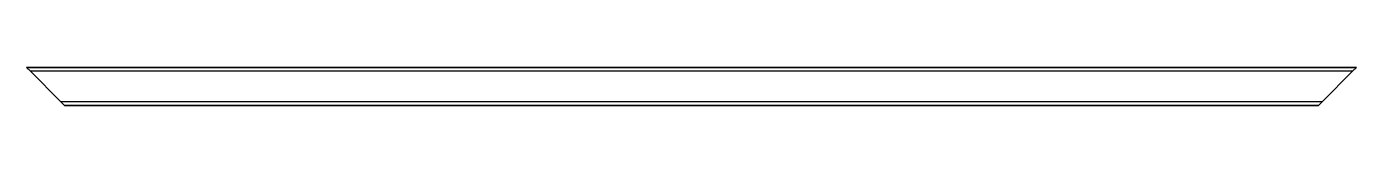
# Model space of a CAD drawing. Header units: inches. Extents: x 0 to 1050, y 0 to 30.
import ezdxf

# ---------------------------------------------------------------- set-up
doc = ezdxf.new("R2010")
doc.units = ezdxf.units.IN
doc.header["$MEASUREMENT"] = 0
doc.layers.add('SIMUMAK Visible (ISO)', color=7, linetype='Continuous', lineweight=35)
doc.layers.add('SIMUMAK Visible Narrow (ISO)', color=7, linetype='Continuous', lineweight=25)

# ---------------------------------------------------------------- blocks, each defined once
blk = doc.blocks.new('DIN 30 x 30 x 2 00000008_Sheet_4_2751A 30x30x2mm')
at = {"layer": 'SIMUMAK Visible (ISO)'}
for p, q in [((525, 15), (-525, 15)), ((-522, 12), (-525, 15)), ((-522, 12), (-498, -12)), ((498, -12), (522, 12)), ((525, 15), (522, 12)), ((-495, -15), (-498, -12)), ((495, -15), (-495, -15)), ((498, -12), (495, -15))]:
    blk.add_line(p, q, dxfattribs=at)
at = {"layer": 'SIMUMAK Visible Narrow (ISO)'}
for p, q in [((522, 12), (-522, 12)), ((498, -12), (-498, -12))]:
    blk.add_line(p, q, dxfattribs=at)

msp = doc.modelspace()

# ---------------------------------------------------------------- block references
msp.add_blockref('DIN 30 x 30 x 2 00000008_Sheet_4_2751A 30x30x2mm', (525, 15))

doc.saveas('drawing.dxf')
